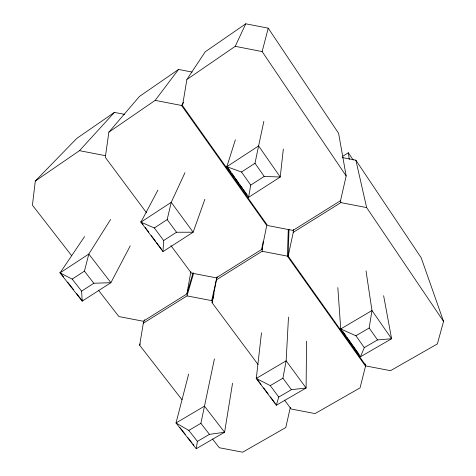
<?xml version="1.0" encoding="UTF-8"?>
<svg xmlns="http://www.w3.org/2000/svg" width="476" height="476" viewBox="0 0 476 476"><rect width="100%" height="100%" fill="white"/><g stroke="black" fill="none" stroke-linecap="round" stroke-linejoin="round"><path stroke-width="0.71" d="M306.538 341.215L306.098 388L276.324 405.255L256.284 378.45L261.502 332.742M342.155 157.52L355.864 160.18L421.2 257.784L443.567 321.425L437.355 343.934L390.516 370.679L366.175 366.008L288.176 256.13L293.246 232.359L293.299 229.414M288.176 256.13L289.009 229.42M284.523 400.096L291.145 408.997L315.047 413.579L360.064 387.869L365.52 366.151L287.391 256.136L288.289 229.396M288.486 317.117L286.147 360.826L282.928 378.2L291.419 389.683L306.098 388L286.147 360.826L256.284 378.45L270.255 385.625L278.763 397.043L276.324 405.255M204.858 199.319L193.161 232.217L162.953 251.608L163.673 240.529L154.319 227.962L140.932 222.149L157.913 190.102M258.022 364.473L212.088 302.73L216.419 279.817L262.139 251.268L263.168 241.743M170.932 245.616L191.334 273.051L216.247 277.847L261.895 249.317L262.3 245.628M283.321 149.095L280.233 177.024L248.585 197.332L226.856 166.695L235.364 139.813M124.516 114.341L114.418 112.39L76.809 138.379L35.301 181.023L32.433 205.186L71.573 255.594M192.09 72.072L178.548 69.442L139.432 96.461L108.873 132.149L105.297 157.342L146.543 212.814M232.556 383.198L224.589 432.267L196.219 448.725L197.391 441.383L188.811 430.417L176.019 422.974L188.663 374.035M383.632 295.709L391.593 338.739L377.527 339.923L369.174 328L371.97 310.53L366.026 270.904M181.981 399.709L139.67 345.243L143.306 323.222L144.603 319.771M186.878 79.51L182.528 105.684L267.56 225.523L292.954 230.426L340.53 200.699L346.165 175.953L338.603 133.322L268.238 28.173L245.765 23.8L205.21 51.807L186.878 79.51L235.215 46.333L245.765 23.8M248.585 197.332L250.733 185.099L241.505 172.026L226.856 166.695L258.605 145.924L263.859 121.309M98.419 290.181L118.899 316.564L143.24 321.235L186.895 293.924L190.864 271.76M261.895 249.317L266.744 225.487L181.564 105.482L155.176 100.365L108.873 132.149M241.505 172.026L254.993 163.262L258.605 145.924L280.233 177.024L264.204 176.417L250.733 185.099M188.811 430.417L200.884 423.337L214.414 358.916M212.088 302.73L213.998 294.091M212.57 301.832L211.683 300.636L216.854 277.52M216.419 279.817L217.068 276.913M290.348 407.367L285.779 427.543L242.659 452.2L219.287 447.732L212.463 438.949M154.319 227.962L167.177 219.603L171.223 202.324L184.968 172.705M84.591 236.56L60.041 272.903L72.203 279.103L84.425 271.147L88.834 254.041L110.605 219.472M346.165 175.953L262.145 51.569L268.238 28.173M143.306 323.222L187.02 295.894L193.446 273.765M186.895 293.924L193.107 272.647M139.67 345.243L140.176 343.856M337.823 287.581L340.733 328.958L360.475 356.774L364.283 347.617L377.527 339.923M130.228 245.854L110.908 282.685L82.181 301.141L60.041 272.903L88.834 254.041L110.908 282.685L93.82 283.256L81.616 291.139L82.181 301.141L82.919 299.856M181.564 105.482L183.468 102.31M155.176 100.365L178.548 69.442M35.301 181.023L79.486 150.666L114.418 112.39M163.673 240.529L176.519 232.246L193.161 232.217L171.223 202.324L140.932 222.149L162.953 251.608M342.946 156.188L348.319 152.766L353.21 160.061M293.246 232.359L340.899 202.609L366.645 207.59L443.567 321.425M270.255 385.625L282.928 378.2M360.475 356.774L391.593 338.739L371.97 310.53L340.733 328.958L355.911 335.764L369.174 328M197.391 441.383L209.446 434.362L224.589 432.267L204.466 406.165L176.019 422.974L196.219 448.725M278.763 397.043L291.419 389.683M262.139 251.268L287.391 256.136M187.02 295.894L211.683 300.636M235.215 46.333L262.145 51.569M79.486 150.666L105.232 155.646M179.916 427.49L185.307 434.356M187.55 437.218L192.042 442.942M192.941 444.084L193.833 445.227M72.203 279.103L81.616 291.139M59.922 272.272L63.534 276.883M67.604 282.066L73.477 289.557M76.636 293.591L82.062 300.511M200.884 423.337L209.446 434.362M84.425 271.147L93.82 283.256M256.124 377.807L261.021 384.358M263.692 387.928L268.149 393.884M270.374 396.865L275.277 403.416M140.789 221.507L142.99 224.452M145.192 227.397L148.714 232.115M151.356 235.65L155.765 241.54M156.646 242.718L161.489 249.204M167.177 219.603L176.519 232.246M226.689 166.053L230.949 172.062M231.806 173.264L234.359 176.87M235.209 178.066L239.047 183.474M239.898 184.676L242.457 188.282M243.307 189.484L247.139 194.886M340.554 328.309L341.839 330.124M342.696 331.332L346.129 336.169M346.992 337.383L358.999 354.311M355.911 335.764L364.283 347.617M254.993 163.262L264.204 176.417M355.864 160.18L366.645 207.59M348.319 152.766L349.307 159.371M365.205 363.962L365.52 366.151M340.584 200.426L340.899 202.609"/></g></svg>
